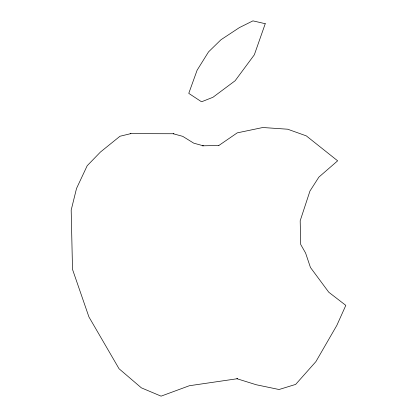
<?xml version="1.0" encoding="UTF-8"?>
<svg xmlns="http://www.w3.org/2000/svg" width="417" height="417" viewBox="0 0 417 417"><rect width="100%" height="100%" fill="white"/><g stroke="black" fill="none" stroke-linecap="round" stroke-linejoin="round"><path stroke-width="0.63" d="M218.816 145.507L237.226 132.872L262.819 127.513L287.683 129.213L306.302 135.874L337.65 160.816L318.869 177.126L309.951 191.049L300.183 220.765L300.714 244.482L305.604 253.067L310.446 267.464L328.768 292.223L345.818 305.374L336.832 325.385L315.898 361.622L295.663 384.406L279.056 389.514L256.288 384.761L236.872 378.709L237.56 378.693L189.375 385.73L161.082 396.15L141.363 387.846L119.053 368.753L88.925 316.92L72.516 269.392L71.182 210.116L76.52 188.468L87.205 165.7L100.429 152.054L119.976 136.25L130.865 133.622M173.222 133.753L182.724 136.349L193.738 143.167L203.272 145.794L202.584 145.809L218.857 145.507M130.177 133.638L173.91 133.742M265.248 23.706L254.339 54.799L235.11 80.768L212.946 97.286L201.99 101.612L201.302 101.628L188.76 93.361L197.116 70.192L208.526 51.906L220.984 39.735L239.405 27.595L252.942 20.866L265.248 23.706"/></g></svg>
